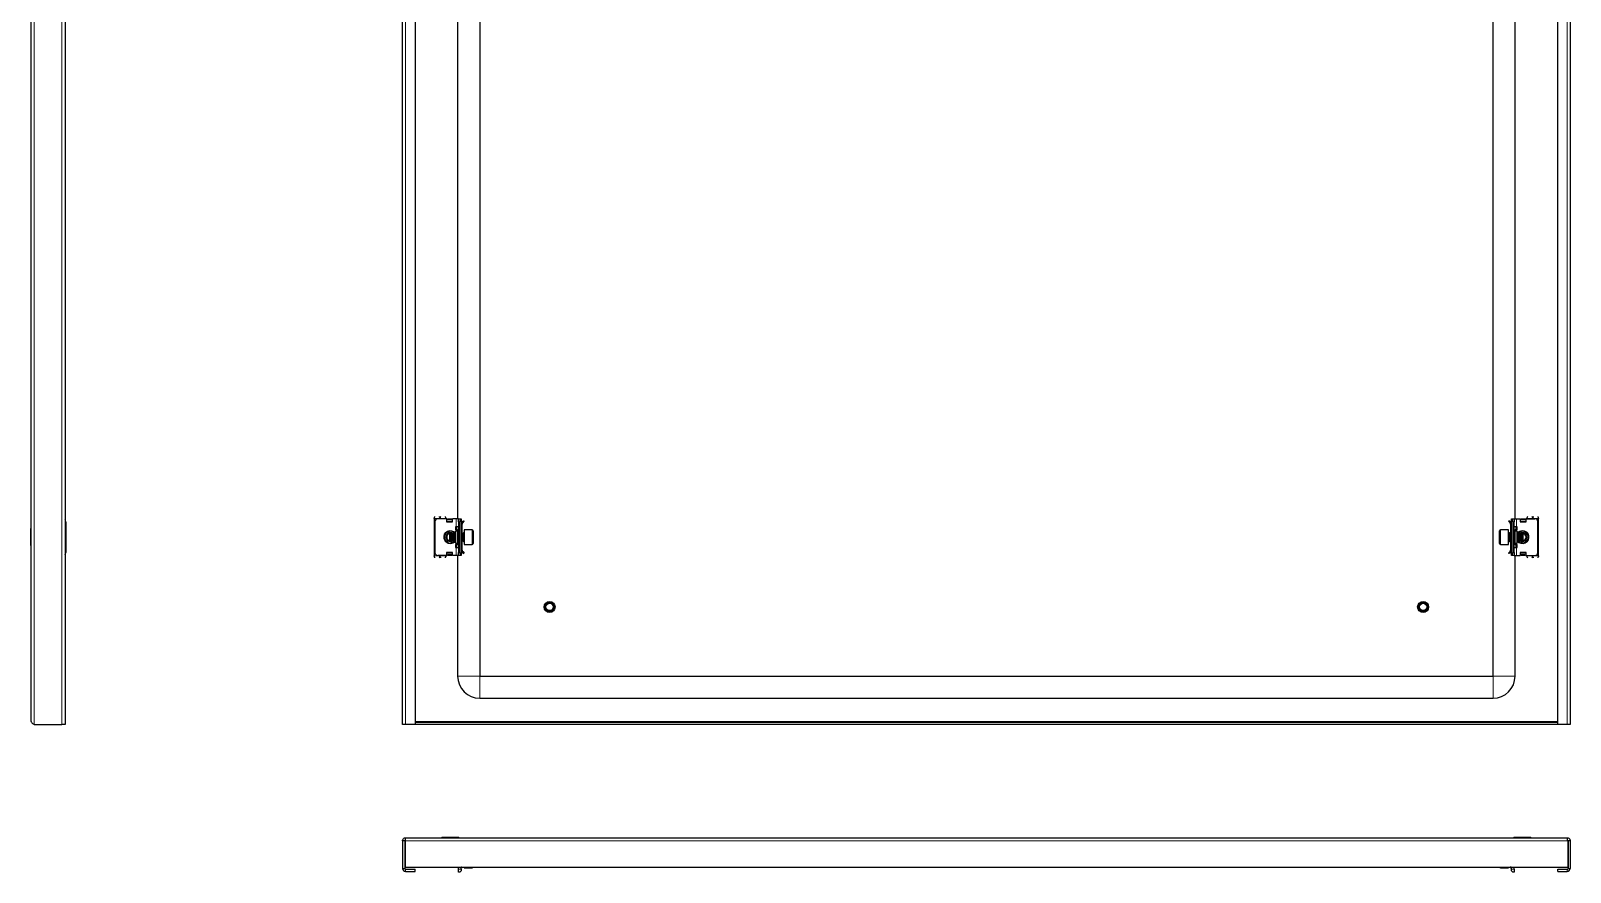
# Model space of a CAD drawing. Header units: millimetres. Extents: x -468 to 1915, y -1114 to 1206.
# Drawn here: x 868 to 1915, y -1083 to -511 of the extents above; entities that cross this region are included whole.
import ezdxf

# ---------------------------------------------------------------- set-up
doc = ezdxf.new("R2010")
doc.units = ezdxf.units.MM

msp = doc.modelspace()

# ---------------------------------------------------------------- linework, layer by layer
at = {"color": 7, "linetype": 'Continuous', "lineweight": 25}
for p, q in [((868.5, -980.47), (868.5, 970.33)), ((891.5, 972.43), (891.5, -982.57)), ((1120.95, -982.57), (1120.95, 972.43)), ((1129.45, 972.43), (1129.45, -982.57)), ((1906.45, -982.57), (1906.45, 972.43)), ((1914.95, 972.43), (1914.95, -982.57)), ((1173.45, 939.43), (1173.45, -949.57)), ((1862.45, -949.57), (1862.45, 939.43)), ((1158.45, -292.57), (1158.45, -842.57)), ((1877.45, -842.57), (1877.45, -292.57)), ((892, -844.57), (892, -865.57)), ((1142.45, -842.32), (1142.45, -867.82)), ((1142.95, -844.57), (1142.95, -865.57)), ((1150.95, -842.57), (1144.95, -842.57)), ((1150.45, -842.32), (1150.45, -842.57)), ((1150.95, -842.57), (1150.95, -844.57)), ((1151.15, -842.69), (1150.95, -842.69)), ((1150.95, -844.57), (1154.95, -844.57)), ((1151.15, -844.57), (1151.15, -842.69)), ((1151.2, -842.95), (1151.7, -842.6)), ((1151.7, -842.95), (1151.2, -843.31)), ((1151.2, -843.31), (1151.2, -842.95)), ((1151.2, -844.22), (1151.2, -843.31)), ((1151.2, -844.57), (1151.2, -844.22)), ((1151.7, -842.6), (1151.7, -842.95)), ((1151.7, -842.6), (1154.2, -842.6)), ((1151.7, -842.95), (1154.2, -842.95)), ((1154.2, -842.95), (1154.2, -842.6)), ((1154.2, -842.6), (1154.7, -842.95)), ((1154.7, -843.31), (1154.2, -842.95)), ((1154.7, -842.95), (1154.7, -843.31)), ((1154.7, -843.31), (1154.7, -844.22)), ((1154.7, -844.22), (1154.7, -844.57)), ((1154.95, -844.57), (1154.95, -842.57)), ((1157.45, -842.57), (1154.95, -842.57)), ((1158.95, -842.57), (1157.45, -842.57)), ((1158.95, -842.57), (1160.95, -842.57)), ((1158.95, -844.57), (1158.95, -842.57)), ((1158.95, -844.57), (1158.95, -865.57)), ((1159.95, -865.57), (1159.95, -844.57)), ((1160.95, -842.57), (1160.95, -842.84)), ((1160.95, -842.84), (1160.95, -867.31)), ((1160.95, -843.66), (1161.15, -843.87)), ((1161.45, -846.32), (1160.95, -846.32)), ((1161.45, -844.57), (1161.45, -845.03)), ((1161.45, -849.82), (1161.45, -846.32)), ((1161.53, -844.91), (1162.51, -843.94)), ((1161.89, -845.26), (1161.53, -844.91)), ((1161.89, -845.26), (1162.86, -844.29)), ((1162.51, -843.94), (1162.86, -844.29)), ((1873.39, -843.94), (1873.03, -844.29)), ((1874.01, -845.26), (1873.03, -844.29)), ((1874.36, -844.91), (1873.39, -843.94)), ((1874.01, -845.26), (1874.36, -844.91)), ((1874.45, -844.57), (1874.45, -844.97)), ((1874.45, -846.32), (1874.95, -846.32)), ((1874.45, -846.32), (1874.45, -849.82)), ((1874.74, -843.87), (1874.95, -843.66)), ((1874.95, -842.57), (1876.95, -842.57)), ((1874.95, -842.84), (1874.95, -842.57)), ((1874.95, -867.31), (1874.95, -842.84)), ((1875.95, -844.57), (1875.95, -865.57)), ((1876.95, -842.57), (1876.95, -844.57)), ((1876.95, -842.57), (1878.45, -842.57)), ((1876.95, -865.57), (1876.95, -844.57)), ((1878.45, -842.57), (1880.95, -842.57)), ((1880.95, -842.57), (1880.95, -844.57)), ((1880.95, -844.57), (1884.95, -844.57)), ((1881.2, -842.95), (1881.7, -842.6)), ((1881.7, -842.95), (1881.2, -843.31)), ((1881.2, -843.31), (1881.2, -842.95)), ((1881.2, -844.22), (1881.2, -843.31)), ((1881.2, -844.57), (1881.2, -844.22)), ((1881.7, -842.6), (1881.7, -842.95)), ((1881.7, -842.6), (1884.2, -842.6)), ((1881.7, -842.95), (1884.2, -842.95)), ((1884.2, -842.95), (1884.2, -842.6)), ((1884.2, -842.6), (1884.7, -842.95)), ((1884.7, -843.31), (1884.2, -842.95)), ((1884.7, -842.95), (1884.7, -843.31)), ((1884.7, -843.31), (1884.7, -844.22)), ((1884.7, -844.22), (1884.7, -844.57)), ((1884.75, -842.69), (1884.75, -844.57)), ((1884.95, -842.69), (1884.75, -842.69)), ((1884.95, -842.57), (1890.95, -842.57)), ((1884.95, -844.57), (1884.95, -842.57)), ((1885.45, -842.57), (1885.45, -842.32)), ((1892.95, -865.57), (1892.95, -844.57)), ((1893.45, -867.82), (1893.45, -842.32)), ((868.5, -849.29), (868.2, -849.29)), ((868.2, -857.22), (868.2, -849.29)), ((868.2, -860.86), (868.2, -857.22)), ((1153.25, -852.32), (1152.42, -852.51)), ((1153.5, -852.07), (1152.95, -852.63)), ((1152.95, -852.63), (1152.95, -857.33)), ((1152.95, -857.33), (1152.95, -857.52)), ((1152.95, -857.52), (1153.5, -858.07)), ((1153.56, -852.07), (1153.5, -852.07)), ((1153.5, -852.07), (1153.5, -857.85)), ((1153.5, -857.85), (1153.5, -858.07)), ((1153.5, -858.07), (1153.56, -858.07)), ((1153.95, -852.63), (1153.56, -852.07)), ((1153.56, -852.07), (1153.56, -853.93)), ((1153.56, -853.93), (1153.56, -858.07)), ((1153.56, -858.07), (1153.95, -857.52)), ((1154.11, -852.4), (1153.74, -852.33)), ((1154.33, -852.07), (1153.95, -852.63)), ((1153.95, -852.63), (1153.95, -854.14)), ((1153.95, -854.14), (1153.95, -857.52)), ((1153.95, -857.52), (1154.33, -858.07)), ((1154.56, -852.07), (1154.33, -852.07)), ((1154.33, -852.07), (1154.33, -853.93)), ((1154.33, -853.93), (1154.33, -858.07)), ((1154.33, -858.07), (1154.56, -858.07)), ((1154.95, -852.63), (1154.56, -852.07)), ((1154.56, -852.07), (1154.56, -853.93)), ((1154.56, -853.93), (1154.56, -858.07)), ((1154.56, -858.07), (1154.95, -857.52)), ((1154.77, -852.38), (1155.02, -852.52)), ((1155.02, -857.63), (1154.77, -857.76)), ((1155.33, -852.07), (1154.95, -852.63)), ((1154.95, -852.63), (1154.95, -854.14)), ((1154.95, -854.14), (1154.95, -857.52)), ((1154.95, -857.52), (1155.33, -858.07)), ((1155.56, -852.07), (1155.33, -852.07)), ((1155.33, -852.07), (1155.33, -853.93)), ((1155.33, -853.93), (1155.33, -858.07)), ((1155.33, -858.07), (1155.56, -858.07)), ((1155.95, -852.63), (1155.56, -852.07)), ((1155.56, -852.07), (1155.56, -853.93)), ((1155.56, -853.93), (1155.56, -858.07)), ((1155.56, -858.07), (1155.95, -857.52)), ((1156.33, -852.07), (1155.95, -852.63)), ((1155.95, -852.63), (1155.95, -854.14)), ((1155.95, -854.14), (1155.95, -857.52)), ((1155.95, -857.52), (1156.33, -858.07)), ((1156.56, -852.07), (1156.33, -852.07)), ((1156.33, -852.07), (1156.33, -853.93)), ((1156.33, -853.93), (1156.33, -858.07)), ((1156.33, -858.07), (1156.56, -858.07)), ((1156.95, -852.63), (1156.56, -852.07)), ((1156.56, -852.07), (1156.56, -853.93)), ((1156.56, -853.93), (1156.56, -858.07)), ((1156.56, -858.07), (1156.95, -857.52)), ((1156.95, -848.07), (1156.95, -850.07)), ((1157.45, -848.07), (1156.95, -848.07)), ((1156.95, -849.82), (1157.95, -849.82)), ((1156.95, -850.07), (1158.62, -851.04)), ((1158.45, -851.07), (1156.95, -851.07)), ((1156.95, -851.07), (1156.95, -859.07)), ((1158.95, -848.07), (1157.45, -848.07)), ((1157.95, -849.82), (1158.45, -849.82)), ((1158.45, -849.82), (1158.45, -850.94)), ((1161.45, -849.82), (1160.95, -849.82)), ((1161.33, -852.07), (1160.95, -852.63)), ((1160.95, -857.52), (1161.33, -858.07)), ((1161.56, -852.07), (1161.33, -852.07)), ((1161.33, -852.07), (1161.33, -853.93)), ((1161.33, -853.93), (1161.33, -858.07)), ((1161.33, -858.07), (1161.56, -858.07)), ((1161.45, -852.07), (1161.45, -849.82)), ((1161.45, -860.32), (1161.45, -858.07)), ((1161.95, -852.63), (1161.56, -852.07)), ((1161.56, -852.07), (1161.56, -853.93)), ((1161.56, -853.93), (1161.56, -858.07)), ((1161.56, -858.07), (1161.95, -857.52)), ((1162.33, -852.07), (1161.95, -852.63)), ((1161.95, -852.63), (1161.95, -854.14)), ((1161.95, -854.14), (1161.95, -857.52)), ((1161.95, -857.52), (1162.33, -858.07)), ((1162.7, -852.07), (1162.33, -852.07)), ((1162.33, -852.07), (1162.33, -853.93)), ((1162.33, -853.93), (1162.33, -858.07)), ((1162.33, -858.07), (1162.7, -858.07)), ((1168.35, -850.07), (1162.95, -850.07)), ((1162.95, -850.07), (1162.95, -859.7)), ((1168.95, -850.67), (1168.95, -859.14)), ((1866.95, -859.47), (1866.95, -850.67)), ((1872.95, -850.07), (1867.55, -850.07)), ((1872.95, -860.07), (1872.95, -850.07)), ((1873.56, -852.07), (1873.2, -852.07)), ((1873.2, -858.07), (1873.56, -858.07)), ((1873.95, -852.63), (1873.56, -852.07)), ((1873.56, -853.93), (1873.56, -852.07)), ((1873.56, -858.07), (1873.56, -853.93)), ((1873.56, -858.07), (1873.95, -857.52)), ((1874.33, -852.07), (1873.95, -852.63)), ((1873.95, -854.14), (1873.95, -852.63)), ((1873.95, -857.52), (1873.95, -854.14)), ((1873.95, -857.52), (1874.33, -858.07)), ((1874.56, -852.07), (1874.33, -852.07)), ((1874.33, -853.93), (1874.33, -852.07)), ((1874.33, -858.07), (1874.33, -853.93)), ((1874.33, -858.07), (1874.56, -858.07)), ((1874.95, -849.82), (1874.45, -849.82)), ((1874.45, -849.82), (1874.45, -852.07)), ((1874.45, -858.07), (1874.45, -860.32)), ((1874.95, -852.63), (1874.56, -852.07)), ((1874.56, -853.93), (1874.56, -852.07)), ((1874.56, -858.07), (1874.56, -853.93)), ((1874.56, -858.07), (1874.95, -857.52)), ((1878.45, -848.07), (1876.95, -848.07)), ((1877.27, -851.04), (1878.95, -850.07)), ((1877.45, -850.94), (1877.45, -849.82)), ((1877.45, -849.82), (1877.95, -849.82)), ((1878.95, -851.07), (1877.45, -851.07)), ((1877.95, -849.82), (1878.95, -849.82)), ((1878.95, -848.07), (1878.45, -848.07)), ((1878.95, -850.07), (1878.95, -848.07)), ((1878.95, -859.07), (1878.95, -851.07)), ((1879.33, -852.07), (1878.95, -852.63)), ((1878.95, -857.52), (1879.33, -858.07)), ((1879.56, -852.07), (1879.33, -852.07)), ((1879.33, -853.93), (1879.33, -852.07)), ((1879.33, -858.07), (1879.33, -853.93)), ((1879.33, -858.07), (1879.56, -858.07)), ((1879.95, -852.63), (1879.56, -852.07)), ((1879.56, -853.93), (1879.56, -852.07)), ((1879.56, -858.07), (1879.56, -853.93)), ((1879.56, -858.07), (1879.95, -857.52)), ((1880.33, -852.07), (1879.95, -852.63)), ((1879.95, -854.14), (1879.95, -852.63)), ((1879.95, -857.52), (1879.95, -854.14)), ((1879.95, -857.52), (1880.33, -858.07)), ((1880.56, -852.07), (1880.33, -852.07)), ((1880.33, -853.93), (1880.33, -852.07)), ((1880.33, -858.07), (1880.33, -853.93)), ((1880.33, -858.07), (1880.56, -858.07)), ((1880.95, -852.63), (1880.56, -852.07)), ((1880.56, -853.93), (1880.56, -852.07)), ((1880.56, -858.07), (1880.56, -853.93)), ((1880.56, -858.07), (1880.95, -857.52)), ((1880.87, -852.52), (1881.12, -852.38)), ((1881.12, -857.76), (1880.87, -857.63)), ((1881.33, -852.07), (1880.95, -852.63)), ((1880.95, -854.14), (1880.95, -852.63)), ((1880.95, -857.52), (1880.95, -854.14)), ((1880.95, -857.52), (1881.33, -858.07)), ((1881.56, -852.07), (1881.33, -852.07)), ((1881.33, -853.93), (1881.33, -852.07)), ((1881.33, -858.07), (1881.33, -853.93)), ((1881.33, -858.07), (1881.56, -858.07)), ((1881.95, -852.63), (1881.56, -852.07)), ((1881.56, -853.93), (1881.56, -852.07)), ((1881.56, -858.07), (1881.56, -853.93)), ((1881.56, -858.07), (1881.95, -857.52)), ((1882.15, -852.33), (1881.78, -852.4)), ((1882.33, -852.07), (1881.95, -852.63)), ((1881.95, -854.14), (1881.95, -852.63)), ((1881.95, -857.52), (1881.95, -854.14)), ((1881.95, -857.52), (1882.33, -858.07)), ((1882.39, -852.07), (1882.33, -852.07)), ((1882.33, -853.93), (1882.33, -852.07)), ((1882.33, -858.07), (1882.33, -853.93)), ((1882.33, -858.07), (1882.39, -858.07)), ((1882.95, -852.63), (1882.39, -852.07)), ((1882.39, -858.07), (1882.39, -852.07)), ((1882.39, -858.07), (1882.95, -857.52)), ((1883.47, -852.51), (1882.64, -852.32)), ((1882.95, -857.52), (1882.95, -852.63)), ((868.2, -860.86), (868.5, -860.86)), ((1150.95, -867.57), (1144.95, -867.57)), ((1150.45, -867.57), (1150.45, -867.82)), ((1154.95, -865.57), (1150.95, -865.57)), ((1150.95, -865.57), (1150.95, -867.57)), ((1150.95, -867.46), (1151.15, -867.46)), ((1151.15, -867.46), (1151.15, -865.57)), ((1151.2, -865.93), (1151.2, -865.57)), ((1151.2, -866.84), (1151.2, -865.93)), ((1151.2, -866.84), (1151.7, -867.2)), ((1151.2, -867.2), (1151.2, -866.84)), ((1151.7, -867.55), (1151.2, -867.2)), ((1154.2, -867.2), (1151.7, -867.2)), ((1151.7, -867.2), (1151.7, -867.55)), ((1154.2, -867.55), (1151.7, -867.55)), ((1154.2, -867.2), (1154.7, -866.84)), ((1154.2, -867.55), (1154.2, -867.2)), ((1154.7, -867.2), (1154.2, -867.55)), ((1154.7, -865.57), (1154.7, -865.93)), ((1154.7, -865.93), (1154.7, -866.84)), ((1154.7, -866.84), (1154.7, -867.2)), ((1154.95, -867.57), (1154.95, -865.57)), ((1157.45, -867.57), (1154.95, -867.57)), ((1156.95, -859.07), (1158.45, -859.07)), ((1158.62, -859.11), (1156.95, -860.07)), ((1156.95, -860.07), (1156.95, -862.07)), ((1157.95, -860.32), (1156.95, -860.32)), ((1156.95, -862.07), (1157.45, -862.07)), ((1157.45, -862.07), (1158.95, -862.07)), ((1158.95, -867.57), (1157.45, -867.57)), ((1158.45, -860.32), (1157.95, -860.32)), ((1158.45, -859.21), (1158.45, -860.32)), ((1158.45, -867.57), (1158.45, -949.57)), ((1158.95, -867.57), (1158.95, -865.57)), ((1160.95, -867.57), (1158.95, -867.57)), ((1160.95, -860.32), (1161.45, -860.32)), ((1161.45, -863.82), (1160.95, -863.82)), ((1161.15, -866.28), (1160.95, -866.49)), ((1160.95, -867.31), (1160.95, -867.57)), ((1161.45, -863.82), (1161.45, -860.32)), ((1161.45, -865.57), (1161.45, -865.18)), ((1161.89, -864.89), (1161.53, -865.24)), ((1161.53, -865.24), (1162.51, -866.21)), ((1161.89, -864.89), (1162.86, -865.86)), ((1162.51, -866.21), (1162.86, -865.86)), ((1162.95, -859.7), (1162.95, -860.07)), ((1162.95, -860.07), (1168.35, -860.07)), ((1168.95, -859.14), (1168.95, -859.47)), ((1867.55, -860.07), (1872.95, -860.07)), ((1874.01, -864.89), (1873.03, -865.86)), ((1873.39, -866.21), (1873.03, -865.86)), ((1874.36, -865.24), (1873.39, -866.21)), ((1874.01, -864.89), (1874.36, -865.24)), ((1874.45, -860.32), (1874.95, -860.32)), ((1874.45, -860.32), (1874.45, -863.82)), ((1874.45, -863.82), (1874.95, -863.82)), ((1874.45, -865.57), (1874.45, -865.11)), ((1874.95, -866.49), (1874.74, -866.28)), ((1874.95, -867.57), (1874.95, -867.31)), ((1876.95, -867.57), (1874.95, -867.57)), ((1876.95, -862.07), (1878.45, -862.07)), ((1876.95, -865.57), (1876.95, -867.57)), ((1876.95, -867.57), (1878.45, -867.57)), ((1878.95, -860.07), (1877.27, -859.11)), ((1877.45, -859.07), (1878.95, -859.07)), ((1877.45, -860.32), (1877.45, -859.21)), ((1877.95, -860.32), (1877.45, -860.32)), ((1877.45, -949.57), (1877.45, -867.57)), ((1878.95, -860.32), (1877.95, -860.32)), ((1878.45, -862.07), (1878.95, -862.07)), ((1878.45, -867.57), (1880.95, -867.57)), ((1878.95, -862.07), (1878.95, -860.07)), ((1880.95, -865.57), (1880.95, -867.57)), ((1884.95, -865.57), (1880.95, -865.57)), ((1881.2, -865.93), (1881.2, -865.57)), ((1881.2, -866.84), (1881.2, -865.93)), ((1881.2, -867.2), (1881.2, -866.84)), ((1881.2, -866.84), (1881.7, -867.2)), ((1881.7, -867.55), (1881.2, -867.2)), ((1881.7, -867.2), (1881.7, -867.55)), ((1884.2, -867.2), (1881.7, -867.2)), ((1884.2, -867.55), (1881.7, -867.55)), ((1884.2, -867.2), (1884.7, -866.84)), ((1884.2, -867.55), (1884.2, -867.2)), ((1884.7, -867.2), (1884.2, -867.55)), ((1884.7, -865.57), (1884.7, -865.93)), ((1884.7, -865.93), (1884.7, -866.84)), ((1884.7, -866.84), (1884.7, -867.2)), ((1884.75, -865.57), (1884.75, -867.46)), ((1884.75, -867.46), (1884.95, -867.46)), ((1884.95, -867.57), (1884.95, -865.57)), ((1884.95, -867.57), (1890.95, -867.57)), ((1885.45, -867.82), (1885.45, -867.57)), ((1173.45, -949.57), (1862.45, -949.57)), ((1173.45, -964.57), (1862.45, -964.57)), ((870.6, -982.57), (889.4, -982.57)), ((891.5, -982.57), (889.4, -982.57)), ((1123.05, -982.57), (1120.95, -982.57)), ((1129.45, -982.57), (1123.05, -982.57)), ((1906.45, -981.07), (1129.45, -981.07)), ((1906.45, -982.57), (1129.45, -982.57)), ((1912.85, -982.57), (1906.45, -982.57)), ((1914.95, -982.57), (1912.85, -982.57)), ((1122.45, -1061.56), (1120.95, -1061.56)), ((1120.95, -1061.56), (1120.95, -1080.36)), ((1122.45, -1061.56), (1122.45, -1080.36)), ((1122.65, -1061.56), (1122.65, -1079.46)), ((1123.05, -1059.46), (1912.85, -1059.46)), ((1147.66, -1059.16), (1147.66, -1059.46)), ((1147.66, -1059.16), (1159.23, -1059.16)), ((1159.23, -1059.46), (1159.23, -1059.16)), ((1876.66, -1059.16), (1876.66, -1059.46)), ((1876.66, -1059.16), (1887.82, -1059.16)), ((1887.82, -1059.16), (1888.23, -1059.16)), ((1888.23, -1059.46), (1888.23, -1059.16)), ((1913.25, -1061.56), (1913.25, -1079.46)), ((1914.95, -1061.56), (1913.45, -1061.56)), ((1913.45, -1061.56), (1913.45, -1080.36)), ((1914.95, -1061.56), (1914.95, -1080.36)), ((1122.65, -1079.46), (1913.25, -1079.46)), ((1123.05, -1080.96), (1129.45, -1080.96)), ((1123.05, -1082.46), (1129.45, -1082.46)), ((1129.45, -1082.46), (1129.45, -1080.96)), ((1158.95, -1080.96), (1158.95, -1079.46)), ((1158.95, -1082.96), (1158.95, -1080.96)), ((1159.95, -1082.96), (1158.95, -1082.96)), ((1159.95, -1082.96), (1160.95, -1081.96)), ((1160.95, -1080.96), (1160.95, -1079.46)), ((1161.45, -1079.96), (1160.95, -1079.96)), ((1160.95, -1080.96), (1160.95, -1081.96)), ((1162.95, -1079.46), (1162.95, -1079.96)), ((1162.95, -1079.96), (1168.35, -1079.96)), ((1867.55, -1079.96), (1872.95, -1079.96)), ((1872.95, -1079.96), (1872.95, -1079.46)), ((1874.45, -1079.96), (1874.95, -1079.96)), ((1874.95, -1080.96), (1874.95, -1079.46)), ((1874.95, -1081.96), (1874.95, -1080.96)), ((1874.95, -1081.96), (1875.95, -1082.96)), ((1876.95, -1082.96), (1875.95, -1082.96)), ((1876.95, -1080.96), (1876.95, -1079.46)), ((1876.95, -1080.96), (1876.95, -1082.96)), ((1906.45, -1082.46), (1906.45, -1080.96)), ((1906.45, -1080.96), (1912.85, -1080.96)), ((1906.45, -1082.46), (1912.85, -1082.46))]:
    msp.add_line(p, q, dxfattribs=at)
at = {"color": 8, "linetype": 'Continuous', "lineweight": 18}
for p, q in [((870.6, -982.57), (870.6, 972.43)), ((889.4, -982.57), (889.4, 972.43)), ((1123.05, 972.43), (1123.05, -982.57)), ((1912.85, 972.43), (1912.85, -982.57)), ((1142.45, -842.32), (1146.45, -842.32)), ((1146.45, -842.32), (1150.45, -842.32)), ((1154.7, -844.22), (1151.2, -844.22)), ((1157.45, -842.57), (1157.45, -848.07)), ((1159.95, -844.57), (1158.95, -844.57)), ((1160.95, -844.07), (1161.15, -843.87)), ((1160.95, -844.57), (1161.45, -844.57)), ((1874.95, -844.57), (1874.45, -844.57)), ((1874.95, -844.07), (1874.74, -843.87)), ((1876.95, -844.57), (1875.95, -844.57)), ((1878.45, -848.07), (1878.45, -842.57)), ((1884.7, -844.22), (1881.2, -844.22)), ((1885.45, -842.32), (1889.45, -842.32)), ((1893.45, -842.32), (1889.45, -842.32)), ((1157.95, -848.07), (1157.95, -849.82)), ((1158.45, -859.07), (1158.45, -851.07)), ((1162.7, -858.07), (1162.7, -852.07)), ((1168.35, -859.7), (1168.35, -850.07)), ((1867.55, -850.07), (1867.55, -860.07)), ((1873.2, -852.07), (1873.2, -857.85)), ((1873.2, -857.85), (1873.2, -858.07)), ((1877.45, -851.07), (1877.45, -859.07)), ((1877.95, -849.82), (1877.95, -848.07)), ((1142.45, -867.82), (1146.45, -867.82)), ((1150.45, -867.82), (1146.45, -867.82)), ((1151.2, -865.93), (1154.7, -865.93)), ((1157.45, -862.07), (1157.45, -867.57)), ((1157.95, -860.32), (1157.95, -862.07)), ((1158.95, -865.57), (1159.95, -865.57)), ((1160.95, -865.57), (1161.45, -865.57)), ((1160.95, -866.07), (1161.15, -866.28)), ((1168.35, -860.07), (1168.35, -859.7)), ((1874.95, -865.57), (1874.45, -865.57)), ((1874.95, -866.07), (1874.74, -866.28)), ((1875.95, -865.57), (1876.95, -865.57)), ((1877.95, -862.07), (1877.95, -860.32)), ((1878.45, -867.57), (1878.45, -862.07)), ((1881.2, -865.93), (1884.7, -865.93)), ((1889.45, -867.82), (1885.45, -867.82)), ((1893.45, -867.82), (1889.45, -867.82)), ((1173.45, -949.57), (1158.45, -949.57)), ((1173.45, -949.57), (1173.45, -964.57)), ((1862.45, -949.57), (1862.45, -964.57)), ((1862.45, -949.57), (1877.45, -949.57)), ((1906.45, -980.47), (1129.45, -980.47)), ((1122.65, -1061.56), (1913.25, -1061.56)), ((1122.45, -1080.36), (1120.95, -1080.36)), ((1123.05, -1080.96), (1123.05, -1082.46)), ((1158.95, -1080.96), (1160.95, -1080.96)), ((1168.35, -1079.96), (1168.35, -1079.46)), ((1867.55, -1079.46), (1867.55, -1079.96)), ((1874.95, -1080.96), (1876.95, -1080.96)), ((1912.85, -1080.96), (1912.85, -1082.46)), ((1913.45, -1080.36), (1914.95, -1080.36))]:
    msp.add_line(p, q, dxfattribs=at)
at = {"color": 7, "linetype": 'Continuous', "lineweight": 25, "flags": 128}
for points in [[(1153.74, -857.82), (1153.98, -857.78), (1154.11, -857.75)], [(1881.78, -857.75), (1881.91, -857.78), (1882.15, -857.82)]]:
    msp.add_lwpolyline(points, dxfattribs=at)
at = {"color": 7, "linetype": 'Continuous', "lineweight": 25}
for centre, radius in [((1220.95, -902.57), 3.75), ((1220.95, -902.57), 3), ((1220.95, -902.57), 2.5), ((1814.95, -902.57), 3.75), ((1814.95, -902.57), 3), ((1814.95, -902.57), 2.5)]:
    msp.add_circle(centre, radius, dxfattribs=at)
for centre, radius, start, end in [((890, -844.57), 2, 0, 41.40962), ((1144.95, -844.57), 2, 90, 180), ((1161.95, -844.57), 2, 120, 180), ((1160.45, -844.57), 1, 0, 45), ((1875.45, -844.57), 1, 135, 180), ((1873.95, -844.57), 2, 0, 60), ((1890.95, -844.57), 2, 0, 90), ((1153.45, -855.07), 4, 45.71765, 270), ((1153.45, -855.07), 3, 74.33161, 285.66839), ((1153.45, -855.07), 2.76, 111.7574, 265.98739), ((1153.45, -855.07), 2.45, 101.79772, 201.7574), ((1153.45, -855.07), 2.45, 201.7574, 258.20228), ((1153.45, -855.07), 4, 270, 314.28235), ((1158.45, -850.57), 0.5, 270, 360), ((1162.7, -851.82), 0.25, 270, 0), ((1162.7, -858.32), 0.25, 360, 90), ((1168.35, -850.67), 0.6, 0, 90), ((1867.55, -850.67), 0.6, 90, 180), ((1873.2, -851.82), 0.25, 180, 270), ((1873.2, -858.32), 0.25, 90, 180), ((1877.45, -850.57), 0.5, 180, 270), ((1882.45, -855.07), 4, 90, 134.28235), ((1882.45, -855.07), 4, 225.71765, 90), ((1882.45, -855.07), 3, 254.33161, 105.66839), ((1882.45, -855.07), 2.76, 274.01261, 68.2426), ((1882.45, -855.07), 2.45, 281.79772, 78.20228), ((890, -865.57), 2, 318.59038, 0), ((1144.95, -865.57), 2, 180, 270), ((1158.45, -859.57), 0.5, 0, 90), ((1161.95, -865.57), 2, 180, 240), ((1160.45, -865.57), 1, 315, 0), ((1168.35, -859.47), 0.6, 270, 360), ((1867.55, -859.47), 0.6, 180, 270), ((1875.45, -865.57), 1, 180, 225), ((1873.95, -865.57), 2, 300, 0), ((1877.45, -859.57), 0.5, 90, 180), ((1890.95, -865.57), 2, 270, 0), ((1173.45, -949.57), 15, 180, 270), ((1862.45, -949.57), 15, 270, 0), ((1123.05, -1080.36), 2.1, 180, 270), ((1123.05, -1080.36), 0.6, 180, 270), ((1168.35, -1079.36), 0.6, 270, 350.40593), ((1867.55, -1079.36), 0.6, 189.59407, 270), ((1912.85, -1080.36), 2.1, 270, 0), ((1912.85, -1080.36), 0.6, 270, 0)]:
    msp.add_arc(centre, radius, start, end, dxfattribs=at)
at = {"color": 8, "linetype": 'Continuous', "lineweight": 18}
for centre, start, end in [((1153.45, -855.07), 38.94244, 270), ((1153.45, -855.07), 270, 321.05756), ((1882.45, -855.07), 218.94244, 90), ((1882.45, -855.07), 90, 141.05756)]:
    msp.add_arc(centre, 4.5, start, end, dxfattribs=at)
at = {"color": 7, "linetype": 'Continuous', "lineweight": 25}
for points, knots in [([(1142.45, -842.32), (1142.54, -842.08), (1142.73, -841.59), (1142.92, -841.2), (1143.02, -841)], [0, 0, 0, 0, 0.5020654, 1, 1, 1, 1]), ([(1145.87, -841.01), (1145.95, -841.17), (1146.13, -841.52), (1146.32, -842), (1146.43, -842.28), (1146.45, -842.32)], [0, 0, 0, 0, 0.4154826, 0.9171518, 1, 1, 1, 1]), ([(1146.45, -842.32), (1146.54, -842.08), (1146.73, -841.59), (1146.92, -841.2), (1147.02, -841)], [0, 0, 0, 0, 0.5020654, 1, 1, 1, 1]), ([(1149.87, -841.01), (1149.95, -841.17), (1150.13, -841.52), (1150.32, -842), (1150.43, -842.28), (1150.45, -842.32)], [0, 0, 0, 0, 0.4154826, 0.9171518, 1, 1, 1, 1]), ([(1161.53, -844.91), (1161.38, -845.1), (1161.07, -845.48), (1160.95, -846), (1160.95, -846.28), (1160.95, -846.32)], [0, 0, 0, 0, 0.46186285, 0.92372566, 1, 1, 1, 1]), ([(1161.89, -845.26), (1161.77, -845.41), (1161.58, -845.64), (1161.46, -846.02), (1161.45, -846.22), (1161.45, -846.32)], [0, 0, 0, 0, 0.4850424, 0.7384039, 1, 1, 1, 1]), ([(1874.45, -846.32), (1874.42, -846.13), (1874.39, -845.84), (1874.21, -845.49), (1874.07, -845.34), (1874.01, -845.26)], [0, 0, 0, 0, 0.48504241, 0.73840391, 1, 1, 1, 1]), ([(1874.95, -846.32), (1874.92, -846.08), (1874.87, -845.6), (1874.58, -845.14), (1874.39, -844.94), (1874.36, -844.91)], [0, 0, 0, 0, 0.4618628, 0.9237257, 1, 1, 1, 1]), ([(1885.45, -842.32), (1885.49, -842.21), (1885.59, -841.96), (1885.73, -841.61), (1885.87, -841.28), (1885.97, -841.1), (1886.02, -841)], [0, 0, 0, 0, 0.2474545, 0.5020799, 0.7495343, 1, 1, 1, 1]), ([(1888.87, -841.01), (1888.95, -841.17), (1889.13, -841.52), (1889.32, -842), (1889.43, -842.28), (1889.45, -842.32)], [0, 0, 0, 0, 0.4154826, 0.9171518, 1, 1, 1, 1]), ([(1889.45, -842.32), (1889.54, -842.08), (1889.73, -841.59), (1889.92, -841.2), (1890.02, -841)], [0, 0, 0, 0, 0.50206541, 1, 1, 1, 1]), ([(1892.87, -841.01), (1892.95, -841.17), (1893.13, -841.52), (1893.32, -842), (1893.43, -842.28), (1893.45, -842.32)], [0, 0, 0, 0, 0.4154826, 0.91715183, 1, 1, 1, 1]), ([(1143.02, -869.14), (1142.94, -868.98), (1142.76, -868.63), (1142.57, -868.14), (1142.46, -867.86), (1142.45, -867.82)], [0, 0, 0, 0, 0.4154826, 0.9171518, 1, 1, 1, 1]), ([(1146.45, -867.82), (1146.35, -868.07), (1146.16, -868.56), (1145.97, -868.95), (1145.87, -869.15)], [0, 0, 0, 0, 0.5020654, 1, 1, 1, 1]), ([(1147.02, -869.14), (1146.94, -868.98), (1146.76, -868.63), (1146.57, -868.14), (1146.46, -867.86), (1146.45, -867.82)], [0, 0, 0, 0, 0.4154826, 0.9171518, 1, 1, 1, 1]), ([(1150.45, -867.82), (1150.4, -867.94), (1150.3, -868.19), (1150.16, -868.53), (1150.02, -868.86), (1149.92, -869.05), (1149.87, -869.15)], [0, 0, 0, 0, 0.2474545, 0.5020799, 0.7495343, 1, 1, 1, 1]), ([(1160.95, -863.82), (1160.97, -864.07), (1161.02, -864.55), (1161.31, -865.01), (1161.5, -865.21), (1161.53, -865.24)], [0, 0, 0, 0, 0.4618628, 0.9237257, 1, 1, 1, 1]), ([(1161.45, -863.82), (1161.47, -864.02), (1161.5, -864.31), (1161.68, -864.66), (1161.82, -864.81), (1161.89, -864.89)], [0, 0, 0, 0, 0.4850424, 0.7384039, 1, 1, 1, 1]), ([(1874.01, -864.89), (1874.13, -864.74), (1874.31, -864.51), (1874.43, -864.13), (1874.44, -863.93), (1874.45, -863.82)], [0, 0, 0, 0, 0.4850424, 0.7384039, 1, 1, 1, 1]), ([(1874.36, -865.24), (1874.51, -865.05), (1874.82, -864.67), (1874.94, -864.14), (1874.94, -863.86), (1874.95, -863.82)], [0, 0, 0, 0, 0.46186285, 0.92372566, 1, 1, 1, 1]), ([(1886.02, -869.14), (1885.94, -868.98), (1885.76, -868.63), (1885.57, -868.14), (1885.46, -867.86), (1885.45, -867.82)], [0, 0, 0, 0, 0.4154826, 0.9171518, 1, 1, 1, 1]), ([(1889.45, -867.82), (1889.35, -868.07), (1889.16, -868.56), (1888.97, -868.95), (1888.87, -869.15)], [0, 0, 0, 0, 0.5020654, 1, 1, 1, 1]), ([(1890.02, -869.14), (1889.94, -868.98), (1889.76, -868.63), (1889.57, -868.14), (1889.46, -867.86), (1889.45, -867.82)], [0, 0, 0, 0, 0.4154826, 0.9171518, 1, 1, 1, 1]), ([(1893.45, -867.82), (1893.35, -868.07), (1893.16, -868.56), (1892.97, -868.95), (1892.87, -869.15)], [0, 0, 0, 0, 0.5020654, 1, 1, 1, 1]), ([(868.5, -980.47), (868.5, -980.65), (868.55, -980.82), (868.76, -981.18), (868.91, -981.35), (869.31, -981.7), (869.54, -981.87), (870.05, -982.22), (870.32, -982.4), (870.6, -982.57)], [0, 0, 0, 0, 0.25, 0.25, 0.5, 0.5, 0.75, 0.75, 1, 1, 1, 1]), ([(1120.95, -1061.56), (1120.95, -1061.28), (1121, -1061.01), (1121.21, -1060.5), (1121.36, -1060.27), (1121.76, -1059.88), (1121.99, -1059.72), (1122.5, -1059.51), (1122.77, -1059.46), (1123.05, -1059.46)], [0, 0, 0, 0, 0.25, 0.25, 0.5, 0.5, 0.75, 0.75, 1, 1, 1, 1]), ([(1122.45, -1061.56), (1122.46, -1061.48), (1122.48, -1061.32), (1122.58, -1061.13), (1122.68, -1061.1), (1122.7, -1061.09)], [0, 0, 0, 0, 0.4327963, 0.8655659, 1, 1, 1, 1]), ([(1123.05, -1059.46), (1123.01, -1059.46), (1122.98, -1059.51), (1122.91, -1059.72), (1122.88, -1059.88), (1122.81, -1060.27), (1122.78, -1060.5), (1122.71, -1061.01), (1122.68, -1061.28), (1122.65, -1061.56)], [0, 0, 0, 0, 0.25, 0.25, 0.5, 0.5, 0.75, 0.75, 1, 1, 1, 1]), ([(1912.85, -1059.46), (1913.12, -1059.46), (1913.39, -1059.51), (1913.91, -1059.72), (1914.13, -1059.88), (1914.53, -1060.27), (1914.68, -1060.5), (1914.89, -1061.01), (1914.95, -1061.28), (1914.95, -1061.56)], [0, 0, 0, 0, 0.25, 0.25, 0.5, 0.5, 0.75, 0.75, 1, 1, 1, 1]), ([(1913.25, -1061.56), (1913.21, -1061.28), (1913.18, -1061.01), (1913.11, -1060.5), (1913.08, -1060.27), (1913.01, -1059.88), (1912.98, -1059.72), (1912.91, -1059.51), (1912.88, -1059.46), (1912.85, -1059.46)], [0, 0, 0, 0, 0.25, 0.25, 0.5, 0.5, 0.75, 0.75, 1, 1, 1, 1]), ([(1913.19, -1061.08), (1913.22, -1061.1), (1913.38, -1061.2), (1913.42, -1061.4), (1913.45, -1061.56)], [0, 0, 0, 0, 0.2077128, 1, 1, 1, 1]), ([(1161.36, -1079.46), (1161.27, -1079.51), (1161.04, -1079.66), (1160.95, -1079.83), (1160.95, -1079.94), (1160.95, -1079.96)], [0, 0, 0, 0, 0.3313457, 0.9052264, 1, 1, 1, 1]), ([(1161.76, -1079.46), (1161.69, -1079.52), (1161.55, -1079.63), (1161.47, -1079.8), (1161.45, -1079.9), (1161.45, -1079.96)], [0, 0, 0, 0, 0.3603654, 0.6750686, 1, 1, 1, 1]), ([(1874.45, -1079.96), (1874.42, -1079.86), (1874.39, -1079.7), (1874.25, -1079.54), (1874.17, -1079.47), (1874.15, -1079.46)], [0, 0, 0, 0, 0.6029704, 0.9179315, 1, 1, 1, 1]), ([(1874.95, -1079.96), (1874.93, -1079.86), (1874.89, -1079.7), (1874.64, -1079.53), (1874.54, -1079.46)], [0, 0, 0, 0, 0.5741301, 1, 1, 1, 1])]:
    msp.add_open_spline(points, degree=3, knots=knots, dxfattribs=at)

doc.saveas('drawing.dxf')
